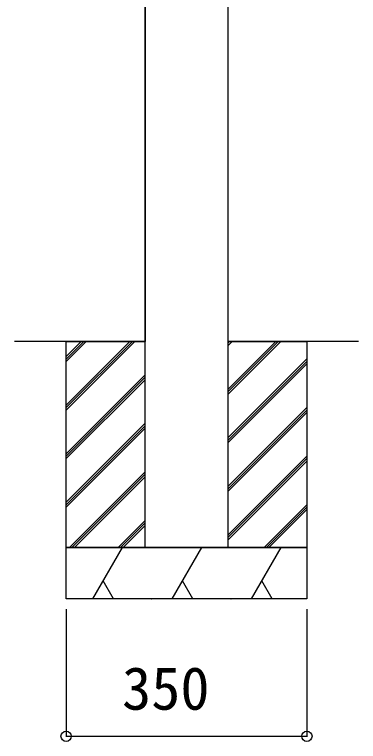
# Model space of a CAD drawing. Units: millimetres, scale not verified. Extents: x -4375 to 4375, y -6498 to 6471.
# Drawn here: x 900 to 1400, y -1331 to -272 of the extents above; entities that cross this region are included whole.
import ezdxf
from ezdxf.enums import TextEntityAlignment as Align

# ---------------------------------------------------------------- set-up
doc = ezdxf.new("R2010")
doc.units = ezdxf.units.MM
doc.header["$LTSCALE"] = 30
doc.layers.add('0-2_YKK_A1', color=4, linetype='Continuous')
doc.layers.add('0-3_YKK_D', color=6, linetype='Continuous')
doc.styles.add('ＭＳ ゴシック', font='')
doc.styles.get('ＭＳ ゴシック').set_extended_font_data('MS Gothic')

msp = doc.modelspace()

# ---------------------------------------------------------------- linework, layer by layer
at = {"layer": '0-2_YKK_A1'}
for p, q in [((1090, 651.6), (1090, -748.4)), ((1210, 651.6), (1210, -748.4)), ((1090, -748.4), (900, -748.4)), ((975, -770.4), (997, -748.4)), ((975, -841.12), (1067.72, -748.4)), ((975, -774.03), (1000.63, -748.4)), ((975, -844.74), (1071.34, -748.4)), ((975, -777.65), (1004.25, -748.4)), ((975, -848.37), (1074.97, -748.4)), ((1400, -748.4), (1210, -748.4)), ((1210, -818.25), (1279.85, -748.4)), ((1210, -751.16), (1212.76, -748.4)), ((1210, -821.87), (1283.47, -748.4)), ((1210, -754.79), (1216.39, -748.4)), ((1210, -825.5), (1287.1, -748.4)), ((1210, -888.96), (1325, -773.96)), ((1210, -892.58), (1325, -777.58)), ((1210, -896.21), (1325, -781.21)), ((975, -911.83), (1090, -796.83)), ((975, -915.45), (1090, -800.45)), ((975, -919.08), (1090, -804.08)), ((1210, -959.67), (1325, -844.67)), ((1210, -963.29), (1325, -848.29)), ((1210, -966.92), (1325, -851.92)), ((975, -982.54), (1090, -867.54)), ((975, -986.16), (1090, -871.16)), ((975, -989.79), (1090, -874.79)), ((1210, -1030.38), (1325, -915.38)), ((1210, -1034), (1325, -919)), ((1210, -1037.63), (1325, -922.63)), ((979.85, -1048.4), (1090, -938.25)), ((983.47, -1048.4), (1090, -941.87)), ((987.1, -1048.4), (1090, -945.5)), ((1262.69, -1048.4), (1325, -986.09)), ((1266.31, -1048.4), (1325, -989.71)), ((1269.94, -1048.4), (1325, -993.34)), ((1050.56, -1048.4), (1090, -1008.96)), ((1054.18, -1048.4), (1090, -1012.58)), ((1057.81, -1048.4), (1090, -1016.21)), ((1013.62, -1123.4), (1056.92, -1048.4)), ((1056.06, -1048.4), (1056.49, -1049.15)), ((1210, -1048.4), (1090, -1048.4)), ((1129.09, -1123.4), (1172.39, -1048.4)), ((1171.53, -1048.4), (1171.96, -1049.15)), ((1244.56, -1123.4), (1287.86, -1048.4)), ((1287, -1048.4), (1287.43, -1049.15)), ((1043.76, -1123.17), (1028.76, -1097.19)), ((1159.23, -1123.17), (1144.23, -1097.19)), ((1274.7, -1123.17), (1259.7, -1097.19)), ((983.76, -1123.17), (983.89, -1123.4)), ((1099.23, -1123.17), (1099.36, -1123.4)), ((1214.7, -1123.17), (1214.83, -1123.4))]:
    msp.add_line(p, q, dxfattribs=at)
for points in [[(1090, 651.6), (1210, 651.6), (1210, -1048.4), (1090, -1048.4)], [(975, -1048.4), (1325, -1048.4), (1325, -1123.4), (975, -1123.4)]]:
    msp.add_lwpolyline(points, close=True, dxfattribs=at)
msp.add_lwpolyline([(1210, -748.4), (1325, -748.4), (1325, -1048.4), (975, -1048.4), (975, -748.4), (1090, -748.4)], dxfattribs=at)
at = {"layer": '0-3_YKK_D'}
for p, q in [((975, -1138.4), (975, -1324.4)), ((1325, -1138.4), (1325, -1324.4)), ((975, -1323.4), (1325, -1323.4))]:
    msp.add_line(p, q, dxfattribs=at)
for centre in [(975, -1323.4), (1325, -1323.4)]:
    msp.add_circle(centre, 7.5, dxfattribs=at)

# ---------------------------------------------------------------- texts
at = {"layer": '0-3_YKK_D', "style": 'ＭＳ ゴシック'}
msp.add_text('350', height=62.32, dxfattribs=at).set_placement((1056.31, -1303.4), align=Align.BOTTOM_LEFT)

doc.saveas('drawing.dxf')
